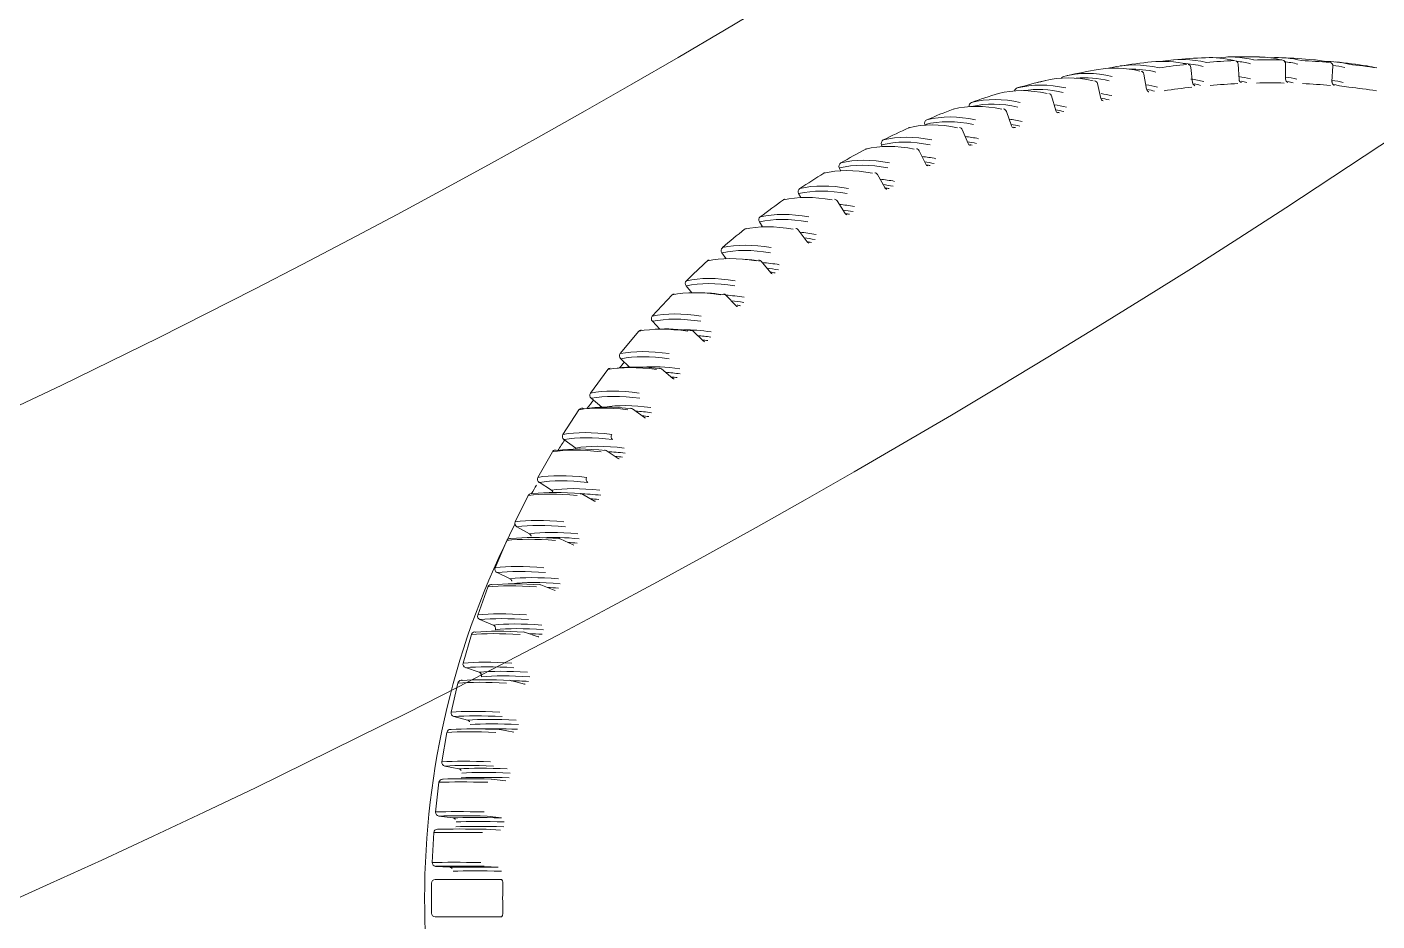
# Model space of a CAD drawing. Header units: millimetres. Extents: x 886808 to 1650903, y -1008069 to 230892.
# Drawn here: x 938754.29 to 938790.56, y -345840.83 to -345816.81 of the extents above; entities that cross this region are included whole.
import ezdxf

# ---------------------------------------------------------------- set-up
doc = ezdxf.new("R2010")
doc.units = ezdxf.units.MM
doc.layers.add('hatch', color=250, linetype='Continuous', lineweight=0)
doc.layers.add('I-FURN', color=252, linetype='Continuous', lineweight=5)

# ---------------------------------------------------------------- blocks, each defined once
blk = doc.blocks.new('A$C26DD556D')
at = {"layer": 'hatch', "transparency": 33554636}
for p, q in [((5676.482, 24367.185), (5676.435, 24367.594)), ((5677.728, 24367.276), (5677.705, 24367.687)), ((5678.978, 24367.286), (5678.978, 24367.698)), ((5680.225, 24367.216), (5680.248, 24367.627)), ((5674.016, 24366.765), (5673.923, 24367.165)), ((5675.243, 24367.015), (5675.173, 24367.42)), ((5672.805, 24366.437), (5672.69, 24366.83)), ((5671.615, 24366.032), (5671.478, 24366.416)), ((5669.287, 24366.066), (5669.294, 24366.046)), ((5670.45, 24365.551), (5670.291, 24365.926)), ((5668.122, 24365.52), (5668.143, 24365.471)), ((5669.315, 24364.996), (5669.135, 24365.36)), ((5666.99, 24364.9), (5667.028, 24364.823)), ((5668.213, 24364.369), (5668.013, 24364.721)), ((5665.896, 24364.209), (5665.956, 24364.103)), ((5667.148, 24363.673), (5666.929, 24364.011)), ((5664.843, 24363.448), (5664.929, 24363.315)), ((5666.125, 24362.91), (5665.887, 24363.233)), ((5663.835, 24362.621), (5663.953, 24362.46)), ((5665.147, 24362.082), (5664.892, 24362.389)), ((5662.876, 24361.731), (5663.032, 24361.543)), ((5662.501, 24361.485), (5661.967, 24360.916)), ((5664.218, 24361.193), (5663.946, 24361.483)), ((5661.969, 24360.781), (5662.167, 24360.57)), ((5661.609, 24360.511), (5661.108, 24359.909)), ((5663.341, 24360.246), (5663.053, 24360.518)), ((5660.773, 24359.482), (5660.307, 24358.849)), ((5661.117, 24359.774), (5661.358, 24359.547)), ((5662.519, 24359.245), (5662.216, 24359.498)), ((5659.997, 24358.4), (5659.568, 24357.739)), ((5660.325, 24358.714), (5660.616, 24358.471)), ((5661.756, 24358.193), (5661.439, 24358.425)), ((5659.594, 24357.606), (5659.91, 24357.373)), ((5661.053, 24357.093), (5660.724, 24357.305)), ((5659.284, 24357.271), (5658.893, 24356.584)), ((5658.927, 24356.452), (5659.256, 24356.24)), ((5658.636, 24356.099), (5658.285, 24355.387)), ((5660.414, 24355.95), (5660.074, 24356.14)), ((5658.327, 24355.257), (5658.667, 24355.067)), ((5658.056, 24354.887), (5657.746, 24354.154)), ((5659.841, 24354.769), (5659.491, 24354.936)), ((5659.864, 24354.763), (5659.841, 24354.769)), ((5657.796, 24354.026), (5658.146, 24353.859)), ((5659.336, 24353.552), (5658.977, 24353.697)), ((5657.546, 24353.64), (5657.279, 24352.888)), ((5659.356, 24353.548), (5659.336, 24353.554)), ((5657.336, 24352.764), (5657.695, 24352.619)), ((5657.108, 24352.362), (5656.883, 24351.595)), ((5658.9, 24352.306), (5658.534, 24352.427)), ((5656.948, 24351.474), (5657.314, 24351.352)), ((5658.537, 24351.034), (5658.165, 24351.131)), ((5656.743, 24351.059), (5656.562, 24350.279)), ((5656.635, 24350.161), (5657.006, 24350.063)), ((5656.452, 24349.734), (5656.316, 24348.944)), ((5658.246, 24349.74), (5657.869, 24349.814)), ((5656.396, 24348.831), (5656.772, 24348.757)), ((5656.237, 24348.394), (5656.146, 24347.596)), ((5658.029, 24348.431), (5657.649, 24348.48)), ((5656.233, 24347.487), (5656.613, 24347.438)), ((5657.886, 24347.11), (5657.505, 24347.134)), ((5657.913, 24347.438), (5657.534, 24347.487)), ((5656.099, 24347.042), (5656.054, 24346.24)), ((5656.147, 24346.136), (5656.528, 24346.111)), ((5657.828, 24346.111), (5657.447, 24346.136)), ((5656.038, 24345.683), (5656.038, 24344.88)), ((5656.138, 24345.782), (5657.437, 24345.782)), ((5657.437, 24345.782), (5657.911, 24345.782)), ((5657.437, 24344.782), (5656.138, 24344.782)), ((5657.911, 24344.782), (5657.437, 24344.782))]:
    blk.add_line(p, q, dxfattribs=at)
for radius in [250.5, 238.5]:
    blk.add_circle((5542.703, 24574.047), radius, dxfattribs=at)
for centre, radius, start, end in [((5677.852, 24345.282), 22.6, 92.5993, 94.7669), ((5677.852, 24345.282), 22.6, 88.916, 91.084), ((5677.852, 24345.282), 22.6, 85.2331, 87.4007), ((5677.852, 24345.282), 22.6, 99.9535, 102.1169), ((5674.29, 24367.486), 0.1, 104.2045, 115.678), ((5677.852, 24345.282), 22.6, 96.2797, 98.4456), ((5675.074, 24367.403), 0.1, 9.7708, 76.8328), ((5676.336, 24367.582), 0.1, 6.5093, 76.5422), ((5677.605, 24367.681), 0.1, 3.2532, 76.2909), ((5678.505, 24347.915), 19.885, 88.9121, 91.0879), ((5678.878, 24367.698), 0.1, 0, 76.0812), ((5680.149, 24367.633), 0.1, 0, 75.9153), ((5680.149, 24367.633), 0.1, 356.7468, 0), ((5677.852, 24345.282), 22.6, 81.5544, 83.7203), ((5677.852, 24345.282), 22.6, 103.6174, 104.2941), ((5673.035, 24367.258), 0.1, 104.2757, 148.2039), ((5673.826, 24367.142), 0.1, 13.0405, 77.1605), ((5676.571, 24367.19), 0.0877, 182.9064, 252.0582), ((5677.823, 24367.28), 0.0944, 182.5438, 250.2851), ((5678.567, 24347.843), 19.339, 88.8914, 91.1086), ((5679.071, 24367.282), 0.0923, 177.3178, 250.7997), ((5680.937, 24369.693), 2.639, 258.7819, 264.321), ((5671.294, 24366.802), 0.1, 104.2633, 107.2701), ((5671.796, 24366.951), 0.1, 105.7765, 170.4291), ((5672.594, 24366.802), 0.1, 16.3211, 77.5231), ((5674.1, 24366.779), 0.0844, 189.4298, 253.352), ((5670.084, 24366.383), 0.1, 104.1751, 110.9076), ((5670.576, 24366.564), 0.1, 109.4207, 190.7367), ((5671.384, 24366.383), 0.1, 19.615, 77.9185), ((5672.887, 24366.456), 0.0829, 193.1529, 253.9485), ((5669.381, 24366.099), 0.1, 113.0477, 199.615), ((5671.694, 24366.056), 0.0823, 196.7925, 254.4776), ((5668.214, 24365.559), 0.1, 116.6552, 202.9245), ((5668.9, 24365.887), 0.1, 104.0293, 114.5269), ((5670.199, 24365.887), 0.1, 22.9245, 78.3448), ((5667.746, 24365.316), 0.1, 103.824, 118.1257), ((5669.045, 24365.316), 0.1, 26.252, 78.7999), ((5670.524, 24365.576), 0.0771, 198.4857, 255.9162), ((5667.08, 24364.944), 0.1, 120.241, 206.252), ((5669.383, 24365.021), 0.0713, 200.094, 257.7578), ((5666.626, 24364.672), 0.1, 103.5571, 121.7022), ((5667.926, 24364.672), 0.1, 29.5993, 79.2819), ((5665.983, 24364.258), 0.1, 123.8035, 209.5993), ((5665.545, 24363.957), 0.1, 103.2272, 125.2547), ((5666.845, 24363.957), 0.1, 32.9684, 79.789), ((5664.927, 24363.502), 0.1, 127.3413, 212.9684), ((5664.507, 24363.174), 0.1, 102.8329, 128.7821), ((5665.807, 24363.174), 0.1, 36.3606, 80.3195), ((5663.915, 24362.68), 0.1, 130.8536, 216.3606), ((5666.18, 24362.94), 0.0609, 208.4726, 261.1303), ((5663.515, 24362.326), 0.1, 102.3733, 132.2838), ((5664.815, 24362.326), 0.1, 39.7772, 80.8715), ((5665.195, 24362.108), 0.0521, 208.4423, 265.0071), ((5662.952, 24361.795), 0.1, 134.3398, 219.7772), ((5662.573, 24361.415), 0.1, 101.8478, 135.7594), ((5663.873, 24361.415), 0.1, 43.2192, 81.4434), ((5662.042, 24360.849), 0.1, 137.8, 223.2192), ((5664.262, 24361.223), 0.0518, 214.0513, 265.86), ((5661.684, 24360.446), 0.1, 101.2565, 139.2089), ((5662.984, 24360.446), 0.1, 46.687, 82.0336), ((5661.186, 24359.847), 0.1, 141.2344, 226.687), ((5660.852, 24359.421), 0.1, 100.6, 142.633), ((5677.852, 24345.282), 22, 139.1218, 139.6478), ((5662.152, 24359.421), 0.1, 50.181, 82.6404), ((5660.389, 24358.791), 0.1, 144.6437, 230.181), ((5660.08, 24358.345), 0.1, 99.8794, 146.0323), ((5677.852, 24345.282), 22, 142.5423, 143.2634), ((5661.38, 24358.345), 0.1, 53.7009, 83.2624), ((5661.788, 24358.223), 0.0424, 221.9886, 268.0604), ((5659.653, 24357.686), 0.1, 148.029, 233.7009), ((5659.37, 24357.221), 0.1, 99.0969, 149.408), ((5677.852, 24345.282), 22, 145.984, 146.8624), ((5660.67, 24357.221), 0.1, 57.2461, 83.8981), ((5661.08, 24357.119), 0.0362, 223.3409, 271.3378), ((5658.981, 24356.536), 0.1, 151.3914, 237.2461), ((5677.852, 24345.282), 22, 149.7054, 150.3861), ((5658.725, 24356.053), 0.1, 98.2553, 152.7616), ((5660.025, 24356.053), 0.1, 60.8156, 84.5459), ((5677.852, 24345.282), 22, 152.8385, 207.1615), ((5658.376, 24355.345), 0.1, 154.7327, 240.8156), ((5658.148, 24354.846), 0.1, 97.358, 156.0947), ((5659.447, 24354.846), 0.1, 64.408, 85.2045), ((5657.839, 24354.117), 0.1, 158.0546, 244.408), ((5657.64, 24353.604), 0.1, 96.4098, 159.4093), ((5658.94, 24353.604), 0.1, 68.0215, 85.8724), ((5657.373, 24352.856), 0.1, 161.3593, 248.0215), ((5657.203, 24352.332), 0.1, 95.4159, 162.7076), ((5658.503, 24352.332), 0.1, 71.6539, 86.5482), ((5656.98, 24351.569), 0.1, 164.649, 251.6539), ((5656.84, 24351.034), 0.1, 94.3824, 165.9919), ((5658.139, 24351.034), 0.1, 75.3026, 87.2307), ((5656.66, 24350.258), 0.1, 167.9261, 255.3026), ((5656.551, 24349.716), 0.1, 93.3163, 169.2645), ((5657.85, 24349.716), 0.1, 78.9648, 87.9184), ((5656.415, 24348.929), 0.1, 171.1932, 258.9648), ((5656.337, 24348.381), 0.1, 92.2251, 172.5282), ((5657.636, 24348.381), 0.1, 82.6373, 88.6101), ((5656.246, 24347.586), 0.1, 174.4528, 262.6373), ((5656.199, 24347.034), 0.1, 91.1168, 175.7856), ((5657.499, 24347.034), 0.1, 86.3169, 89.3044), ((5656.153, 24346.236), 0.1, 177.7077, 266.3169), ((5656.138, 24345.682), 0.1, 90, 179.0393), ((5681.263, 24345.282), 23.315, 179.0169, 180.9831), ((5656.138, 24344.882), 0.1, 180.9607, 270)]:
    blk.add_arc(centre, radius, start, end, dxfattribs=at)
for centre, major_axis, ratio, start_param, end_param in [((5628.879, 24395.51), (0, -97), 0.939693, -1.493413, 0.368788), ((5628.879, 24395.51), (0, -96), 0.939693, -1.491646, 0.340832), ((5662.29, 24345.282), (0, -40.25), 0.939693, 3.341621, 6.083157), ((5677.475, 24345.257), (1.452, -22.55), 0.341396, 3.035062, 3.186787), ((5678.229, 24345.306), (1.452, -22.55), 0.341396, 3.035062, 3.135134), ((5677.474, 24345.282), (0, -22.596), 0.34202, 3.057034, 3.186714), ((5678.229, 24345.282), (0, -22.596), 0.34202, 3.057034, 3.135121), ((5677.475, 24345.306), (-1.452, -22.55), 0.341396, 3.079007, 3.186691), ((5678.229, 24345.257), (-1.452, -22.55), 0.341396, 3.079007, 3.135134), ((5677.48, 24345.209), (4.325, -22.179), 0.336418, 2.991521, 3.160638), ((5678.223, 24345.354), (4.325, -22.179), 0.336418, 2.991521, 3.135241), ((5674.29, 24367.486), (0.0245, -0.0969), 0.939817, 3.047084, 3.141593), ((5677.477, 24345.233), (2.896, -22.41), 0.339526, 3.01319, 3.182308), ((5677.385, 24345.221), (2.883, -22.311), 0.339526, 3.01319, 3.104917), ((5678.227, 24345.33), (2.896, -22.41), 0.339526, 3.01319, 3.135174), ((5678.505, 24345.282), (0, 22.519), 0.939693, 0.102988, 0.138673), ((5677.383, 24345.251), (1.445, -22.45), 0.341396, -3.248124, -3.179287), ((5678.505, 24345.282), (0, 22.519), 0.939693, 0.042573, 0.078258), ((5677.382, 24345.282), (0, -22.496), 0.34202, -3.226151, -3.177986), ((5677.383, 24345.312), (-1.445, -22.45), 0.341396, 3.079007, 3.126773), ((5678.505, 24345.282), (0, 22.519), 0.939693, 6.204928, 6.240613), ((5677.477, 24345.33), (-2.896, -22.41), 0.339526, 3.100878, 3.186719), ((5677.385, 24345.342), (-2.883, -22.311), 0.339526, 3.100878, 3.144535), ((5678.505, 24345.282), (0, 22.519), 0.939693, 6.144512, 6.180197), ((5678.227, 24345.233), (-2.896, -22.41), 0.339526, 3.100878, 3.135174), ((5677.199, 24345.282), (0, 22.519), 0.939693, 0.223819, 0.259503), ((5677.485, 24345.185), (-5.733, 21.857), 0.332082, 6.111742, 6.280859), ((5678.218, 24345.378), (-5.733, 21.857), 0.332082, 6.111742, 6.280859), ((5677.39, 24345.191), (4.306, -22.08), 0.336418, 2.991521, 3.106159), ((5677.385, 24345.221), (2.831, -21.91), 0.339526, -3.271547, -3.23008), ((5677.383, 24345.251), (1.419, -22.046), 0.341396, -3.249676, -3.203945), ((5677.292, 24345.246), (1.413, -21.946), 0.341396, -3.249676, -3.226869), ((5678.567, 24345.282), (0, 21.9), 0.939693, 0.042232, 0.078598), ((5677.382, 24345.282), (0, -22.092), 0.34202, -3.227704, -3.186868), ((5677.291, 24345.282), (0, -21.992), 0.34202, -3.227704, -3.207739), ((5677.383, 24345.312), (-1.419, -22.046), 0.341396, -3.205731, -3.165682), ((5677.292, 24345.318), (-1.413, -21.946), 0.341396, -3.205731, -3.186859), ((5678.567, 24345.282), (0, 21.9), 0.939693, 6.204587, 6.240953), ((5677.385, 24345.342), (-2.831, -21.91), 0.339526, 3.099325, 3.140161), ((5677.295, 24345.354), (-2.818, -21.811), 0.339526, -3.18386, -3.165703), ((5677.199, 24345.282), (0, 22.519), 0.939693, 0.284234, 0.319919), ((5677.491, 24345.162), (-7.112, 21.448), 0.326534, 6.090765, 6.259882), ((5678.212, 24345.401), (-7.112, 21.448), 0.326534, 6.090765, 6.259882), ((5671.294, 24366.802), (0.0246, -0.0969), 0.944929, 3.141593, 3.19116), ((5677.396, 24345.162), (-5.708, 21.76), 0.332082, 6.111742, 6.24922), ((5677.3, 24345.174), (4.21, -21.585), 0.336418, -3.293217, -3.264792), ((5677.39, 24345.191), (4.229, -21.683), 0.336418, -3.293217, -3.256667), ((5677.295, 24345.21), (2.818, -21.811), 0.339526, -3.271547, -3.246779), ((5678.567, 24345.282), (0, 21.9), 0.939693, 0.102648, 0.139013), ((5678.567, 24345.282), (0, 21.9), 0.939693, 6.144172, 6.180538), ((5677.199, 24345.282), (0, 22.519), 0.939693, 0.344649, 0.380334), ((5678.205, 24345.424), (-8.457, 20.954), 0.319794, 6.070271, 6.239388), ((5670.084, 24366.383), (0.0245, -0.097), 0.946578, 3.141593, 3.252815), ((5677.403, 24345.133), (-7.081, 21.353), 0.326534, 6.090765, 6.250926), ((5677.396, 24345.162), (-5.605, 21.369), 0.332082, -0.172995, -0.130219), ((5677.307, 24345.139), (-5.58, 21.272), 0.332082, -0.172995, -0.144051), ((5678.388, 24345.459), (-6.922, 20.874), 0.326534, -0.193973, -0.187339), ((5678.196, 24345.446), (-9.761, 20.38), 0.311888, 6.050345, 6.219462), ((5677.412, 24345.104), (-8.419, 20.862), 0.319794, 6.070271, 6.239388), ((5669.381, 24366.099), (0.0391, -0.092), 0.31758, 3.091834, 3.141593), ((5677.499, 24345.139), (-8.457, 20.954), 0.319794, 6.070271, 6.239388), ((5677.403, 24345.133), (-6.954, 20.969), 0.326534, -0.193973, -0.150258), ((5677.316, 24345.104), (-6.922, 20.874), 0.326534, -0.193973, -0.164373), ((5678.377, 24345.493), (-8.231, 20.394), 0.319794, -0.214467, -0.206613), ((5668.214, 24365.559), (0.0449, -0.0894), 0.309334, 3.072092, 3.141593), ((5677.199, 24345.282), (0, 22.519), 0.939693, 0.405064, 0.440749), ((5677.508, 24345.117), (-9.761, 20.38), 0.311888, 6.050345, 6.219462), ((5668.9, 24365.887), (0.0415, -0.091), 0.314343, 3.083677, 3.141593), ((5668.9, 24365.887), (0.0242, -0.097), 0.94819, 3.141593, 3.315425), ((5677.412, 24345.104), (-8.268, 20.486), 0.319794, -0.214467, -0.1696), ((5677.199, 24345.282), (0, 22.519), 0.939693, 0.465479, 0.501164), ((5667.746, 24365.316), (0.0471, -0.0882), 0.305631, 3.0642, 3.141593), ((5678.186, 24345.468), (-11.019, 19.728), 0.302844, -0.252118, -0.083001), ((5667.746, 24365.316), (0.0239, -0.0971), 0.949759, 3.141593, 3.379026), ((5677.423, 24345.076), (-9.718, 20.289), 0.311888, 6.050345, 6.219462), ((5677.327, 24345.07), (-8.231, 20.394), 0.319794, -0.214467, -0.184062), ((5678.364, 24345.527), (-9.5, 19.834), 0.311888, -0.234393, -0.225221), ((5677.436, 24345.049), (-10.97, 19.641), 0.302844, -0.252118, -0.083001), ((5667.08, 24364.944), (0.0504, -0.0864), 0.29996, 3.05302, 3.141593), ((5677.517, 24345.095), (-11.019, 19.728), 0.302844, -0.252118, -0.083001), ((5677.423, 24345.076), (-9.543, 19.924), 0.311888, -0.234393, -0.188135), ((5677.34, 24345.036), (-9.5, 19.834), 0.311888, -0.234393, -0.203017), ((5678.349, 24345.559), (-10.724, 19.2), 0.302844, -0.25367, -0.243125), ((5677.199, 24345.282), (0, 22.519), 0.939693, 0.525895, 0.56158), ((5666.626, 24364.672), (0.0526, -0.0851), 0.295805, 3.045423, 3.141593), ((5678.175, 24345.489), (-12.225, 19.004), 0.292694, -0.270675, -0.101558), ((5666.626, 24364.672), (0.0234, -0.0972), 0.951279, 3.141593, 3.443652), ((5677.436, 24345.049), (-10.772, 19.287), 0.302844, -0.25367, -0.205751), ((5677.45, 24345.023), (-12.171, 18.92), 0.292694, -0.270675, -0.101558), ((5665.983, 24364.258), (0.0556, -0.0831), 0.289491, 3.034689, 3.141593), ((5677.529, 24345.074), (-12.225, 19.004), 0.292694, -0.270675, -0.101558), ((5677.355, 24345.004), (-10.724, 19.2), 0.302844, -0.25367, -0.221134), ((5678.332, 24345.591), (-11.898, 18.495), 0.292694, -0.272227, -0.260471), ((5677.199, 24345.282), (0, 22.519), 0.939693, 0.58631, 0.621995), ((5665.545, 24363.957), (0.0577, -0.0817), 0.284899, 3.027414, 3.141593), ((5678.163, 24345.51), (-13.377, 18.211), 0.281477, -0.288444, -0.119327), ((5665.545, 24363.957), (0.0229, -0.0973), 0.952744, 3.141593, 3.509334), ((5677.45, 24345.023), (-11.952, 18.579), 0.292694, -0.272227, -0.222333), ((5677.465, 24344.998), (-13.318, 18.131), 0.281477, -0.288444, -0.119327), ((5664.927, 24363.502), (0.0607, -0.0795), 0.277966, 3.017164, 3.141593), ((5677.541, 24345.053), (-13.377, 18.211), 0.281477, -0.288444, -0.119327), ((5677.371, 24344.973), (-11.898, 18.495), 0.292694, -0.272227, -0.238313), ((5678.314, 24345.621), (-13.019, 17.724), 0.281477, -0.289997, -0.277146), ((5677.199, 24345.282), (0, 22.519), 0.939693, 0.646725, 0.68241), ((5664.507, 24363.174), (0.0626, -0.078), 0.272953, 3.010236, 3.141593), ((5678.149, 24345.529), (-14.47, 17.356), 0.269233, -0.305366, -0.136249), ((5664.507, 24363.174), (0.0222, -0.0975), 0.95415, 3.141593, 3.576094), ((5677.465, 24344.998), (-13.078, 17.805), 0.281477, -0.289997, -0.237761), ((5663.915, 24362.68), (0.0654, -0.0756), 0.265426, 3.000503, 3.141593), ((5677.555, 24345.034), (-14.47, 17.356), 0.269233, -0.305366, -0.136249), ((5677.39, 24344.942), (-13.019, 17.724), 0.281477, -0.289997, -0.254447), ((5678.294, 24345.65), (-14.083, 16.891), 0.269233, -0.306918, -0.292463), ((5677.199, 24345.282), (0, 22.519), 0.939693, 0.70714, 0.742825), ((5663.515, 24362.326), (0.0673, -0.074), 0.260011, 2.993945, 3.141593), ((5678.134, 24345.548), (-15.501, 16.442), 0.256006, -0.321386, -0.152269), ((5663.515, 24362.326), (0.0214, -0.0977), 0.95549, 3.141593, 3.643954), ((5677.482, 24344.973), (-14.406, 17.279), 0.269233, -0.305366, -0.136249), ((5678.203, 24345.613), (-15.432, 16.369), 0.256006, -0.321386, -0.26503), ((5677.482, 24344.973), (-14.147, 16.968), 0.269233, -0.306918, -0.251905), ((5677.41, 24344.913), (-14.083, 16.891), 0.269233, -0.306918, -0.26943), ((5678.272, 24345.678), (-15.086, 16.002), 0.256006, -0.322939, -0.307966), ((5677.5, 24344.95), (-15.432, 16.369), 0.256006, -0.321386, -0.152269), ((5677.569, 24345.015), (-15.501, 16.442), 0.256006, -0.321386, -0.152269), ((5662.573, 24361.415), (0.0716, -0.0698), 0.246121, 2.978588, 3.141593), ((5678.119, 24345.566), (-16.467, 15.474), 0.241845, -0.336458, -0.167341), ((5662.573, 24361.415), (0.0205, -0.0979), 0.956761, 3.141593, 3.712922), ((5678.184, 24345.635), (-16.394, 15.405), 0.241845, -0.336458, -0.248056), ((5677.5, 24344.95), (-15.155, 16.074), 0.256006, -0.322939, -0.264617), ((5677.432, 24344.886), (-15.086, 16.002), 0.256006, -0.322939, -0.283141), ((5677.585, 24344.997), (-16.467, 15.474), 0.241845, -0.336458, -0.167341), ((5678.249, 24345.704), (-16.026, 15.06), 0.241845, -0.33801, -0.327264), ((5678.102, 24345.582), (-17.366, 14.457), 0.226801, -0.350539, -0.181422), ((5677.52, 24344.928), (-16.394, 15.405), 0.241845, -0.336458, -0.167341), ((5678.163, 24345.656), (-17.289, 14.393), 0.226801, -0.350539, -0.230228), ((5677.52, 24344.928), (-16.099, 15.128), 0.241845, -0.33801, -0.247523), ((5661.684, 24360.446), (0.0195, -0.0981), 0.957957, 3.141593, 3.783002), ((5677.455, 24344.859), (-16.026, 15.06), 0.241845, -0.33801, -0.295445), ((5678.224, 24345.729), (-16.902, 14.071), 0.226801, -0.352092, -0.334643), ((5677.601, 24344.981), (-17.366, 14.457), 0.226801, -0.350539, -0.181422), ((5677.54, 24344.907), (-17.289, 14.393), 0.226801, -0.350539, -0.181422), ((5678.085, 24345.598), (-18.197, 13.397), 0.21093, -0.363595, -0.194478), ((5660.852, 24359.421), (0.0184, -0.0983), 0.959074, 3.141593, 3.854185), ((5678.142, 24345.675), (-18.116, 13.337), 0.21093, -0.363595, -0.211603), ((5677.54, 24344.907), (-16.978, 14.134), 0.226801, -0.352092, -0.22488), ((5677.48, 24344.835), (-16.902, 14.071), 0.226801, -0.352092, -0.306184), ((5678.198, 24345.752), (-17.71, 13.038), 0.21093, -0.365147, -0.346279), ((5677.619, 24344.965), (-18.197, 13.397), 0.21093, -0.363595, -0.194478), ((5677.562, 24344.888), (-18.116, 13.337), 0.21093, -0.363595, -0.194478), ((5678.066, 24345.612), (-18.958, 12.296), 0.19429, -0.375595, -0.206478), ((5660.08, 24358.345), (0.0172, -0.0985), 0.960108, 2.373435, 3.141593), ((5678.119, 24345.693), (-18.874, 12.242), 0.19429, -0.375595, -0.206478), ((5677.562, 24344.888), (-17.791, 13.097), 0.21093, -0.365147, -0.202605), ((5677.506, 24344.811), (-17.71, 13.038), 0.21093, -0.365147, -0.315152), ((5678.171, 24345.773), (-18.451, 11.967), 0.19429, -0.377147, -0.356548), ((5677.637, 24344.951), (-18.958, 12.296), 0.19429, -0.375595, -0.206478), ((5677.585, 24344.87), (-18.874, 12.242), 0.19429, -0.375595, -0.206478), ((5660.953, 24357.686), (-0.0117, -0.0993), 0.912562, 4.235081, 5.788099), ((5678.047, 24345.625), (-19.648, 11.161), 0.17694, -0.386513, -0.217396), ((5659.37, 24357.221), (0.0158, -0.0987), 0.961055, 2.446753, 3.141593), ((5678.095, 24345.709), (-19.561, 11.112), 0.17694, -0.386513, -0.217396), ((5677.585, 24344.87), (-18.534, 12.022), 0.19429, -0.377147, -0.204925), ((5677.533, 24344.79), (-18.451, 11.967), 0.19429, -0.377147, -0.322077), ((5678.142, 24345.793), (-19.122, 10.862), 0.17694, -0.388065, -0.365323), ((5677.656, 24344.938), (-19.648, 11.161), 0.17694, -0.386513, -0.217396), ((5660.281, 24356.536), (-0.0106, -0.0994), 0.911615, 4.285162, 5.838179), ((5677.609, 24344.854), (-19.561, 11.112), 0.17694, -0.386513, -0.217396), ((5677.609, 24344.854), (-19.209, 10.912), 0.17694, -0.388065, -0.215843), ((5678.027, 24345.637), (-20.266, 9.995), 0.158945, -0.396328, -0.227211), ((5658.725, 24356.053), (0.0144, -0.099), 0.961913, 2.521077, 3.141593), ((5678.07, 24345.724), (-20.176, 9.951), 0.158945, -0.396328, -0.227211), ((5677.561, 24344.77), (-19.122, 10.862), 0.17694, -0.388065, -0.321486), ((5678.113, 24345.81), (-19.724, 9.727), 0.158945, -0.39788, -0.372431), ((5677.676, 24344.926), (-20.266, 9.995), 0.158945, -0.396328, -0.227211), ((5677.633, 24344.839), (-20.176, 9.951), 0.158945, -0.396328, -0.227211), ((5677.633, 24344.839), (-19.813, 9.772), 0.158945, -0.39788, -0.225659), ((5678.007, 24345.648), (-20.812, 8.802), 0.140369, -0.405022, -0.235905), ((5658.148, 24354.846), (0.0128, -0.0992), 0.962677, 2.596345, 3.141593), ((5678.045, 24345.738), (-20.72, 8.763), 0.140369, -0.405022, -0.235905), ((5677.591, 24344.753), (-19.724, 9.727), 0.158945, -0.39788, -0.274215), ((5678.082, 24345.826), (-20.255, 8.566), 0.140369, -0.406575, -0.377614), ((5677.697, 24344.915), (-20.812, 8.802), 0.140369, -0.405022, -0.235905), ((5677.659, 24344.826), (-20.72, 8.763), 0.140369, -0.405022, -0.235905), ((5677.986, 24345.657), (-21.285, 7.586), 0.121282, -0.412582, -0.243465), ((5657.64, 24353.604), (0.0112, -0.0994), 0.963344, 2.672483, 3.141593), ((5678.018, 24345.749), (-21.191, 7.552), 0.121282, -0.412582, -0.243465), ((5677.659, 24344.826), (-20.347, 8.605), 0.140369, -0.406575, -0.234353), ((5677.621, 24344.737), (-20.255, 8.566), 0.140369, -0.406575, -0.234353), ((5678.051, 24345.84), (-20.716, 7.383), 0.121282, -0.414135, -0.380461), ((5677.718, 24344.906), (-21.285, 7.586), 0.121282, -0.412582, -0.243465), ((5677.685, 24344.814), (-21.191, 7.552), 0.121282, -0.412582, -0.243465), ((5677.685, 24344.814), (-20.81, 7.416), 0.121282, -0.414135, -0.241913), ((5657.663, 24352.525), (-0.0114, 0.0993), 0.963715, 4.267898, 5.811542), ((5677.964, 24345.665), (-21.686, 6.35), 0.101752, -0.418995, -0.249878), ((5657.203, 24352.332), (0.0094, -0.0996), 0.963913, 2.749399, 3.141593), ((5677.992, 24345.759), (-21.59, 6.322), 0.101752, -0.418995, -0.249878), ((5677.653, 24344.723), (-20.716, 7.383), 0.121282, -0.414135, -0.241913), ((5678.019, 24345.852), (-21.106, 6.18), 0.101752, -0.420548, -0.380241), ((5677.739, 24344.898), (-21.686, 6.35), 0.101752, -0.418995, -0.249878), ((5677.712, 24344.804), (-21.59, 6.322), 0.101752, -0.418995, -0.249878), ((5656.84, 24351.034), (0.0076, -0.0997), 0.964382, 2.826989, 3.141593), ((5677.964, 24345.767), (-21.916, 5.076), 0.081851, -0.424254, -0.255137), ((5677.712, 24344.804), (-21.202, 6.208), 0.101752, -0.420548, -0.248326), ((5657.288, 24351.257), (-0.0097, 0.0995), 0.964294, 4.345188, 5.888832), ((5677.685, 24344.711), (-21.106, 6.18), 0.101752, -0.420548, -0.248326), ((5677.986, 24345.862), (-21.425, 4.962), 0.081851, -0.425806, -0.372829), ((5677.942, 24345.672), (-22.014, 5.099), 0.081851, -0.424254, -0.255137), ((5677.761, 24344.891), (-22.014, 5.099), 0.081851, -0.424254, -0.255137), ((5677.739, 24344.796), (-21.916, 5.076), 0.081851, -0.424254, -0.255137), ((5677.739, 24344.796), (-21.522, 4.985), 0.081851, -0.425806, -0.253584), ((5677.92, 24345.677), (-22.269, 3.835), 0.061651, -0.42835, -0.259233), ((5656.551, 24349.716), (0.0058, -0.0998), 0.964748, 2.905137, 3.141593), ((5677.936, 24345.773), (-22.17, 3.818), 0.061651, -0.42835, -0.259233), ((5677.717, 24344.702), (-21.425, 4.962), 0.081851, -0.425806, -0.253584), ((5677.953, 24345.869), (-21.673, 3.732), 0.061651, -0.429902, -0.292365), ((5677.784, 24344.886), (-22.269, 3.835), 0.061651, -0.42835, -0.259233), ((5677.767, 24344.79), (-22.17, 3.818), 0.061651, -0.42835, -0.259233), ((5677.767, 24344.79), (-21.771, 3.749), 0.061651, -0.429902, -0.25768), ((5677.751, 24344.694), (-21.673, 3.732), 0.061651, -0.429902, -0.25768), ((5677.897, 24345.68), (-22.451, 2.562), 0.041226, -0.431279, -0.262162), ((5656.337, 24348.381), (0.0039, -0.0999), 0.965011, 2.983713, 3.141593), ((5677.908, 24345.778), (-22.351, 2.55), 0.041226, -0.431279, -0.262162), ((5677.919, 24345.875), (-21.85, 2.493), 0.041226, -0.432831, -0.26061), ((5677.806, 24344.883), (-22.451, 2.562), 0.041226, -0.431279, -0.262162), ((5677.795, 24344.785), (-22.351, 2.55), 0.041226, -0.431279, -0.262162), ((5656.199, 24347.034), (0.0019, -0.1), 0.965169, 3.062579, 3.141593), ((5677.88, 24345.781), (-22.46, 1.277), 0.020651, -0.433038, -0.263921), ((5677.795, 24344.785), (-21.949, 2.504), 0.041226, -0.432831, -0.26061), ((5677.886, 24345.878), (-21.956, 1.248), 0.020651, -0.43459, -0.262368), ((5677.784, 24344.689), (-21.85, 2.493), 0.041226, -0.432831, -0.26061), ((5657.499, 24347.034), (-0.0064, -0.0998), 0.341396, 3.141593, 3.163565), ((5677.875, 24345.683), (-22.56, 1.282), 0.020651, -0.433038, -0.263921), ((5677.829, 24344.881), (-22.56, 1.282), 0.020651, -0.433038, -0.263921), ((5656.153, 24346.236), (0.0064, 0.0998), 0.341396, 3.141593, 3.163565), ((5677.823, 24344.783), (-22.46, 1.277), 0.020651, -0.433038, -0.263921), ((5677.823, 24344.783), (-22.056, 1.254), 0.020651, -0.43459, -0.262368), ((5677.818, 24344.685), (-21.956, 1.248), 0.020651, -0.43459, -0.262368)]:
    blk.add_ellipse(centre, major_axis=major_axis, ratio=ratio, start_param=start_param, end_param=end_param, dxfattribs=at)
for points, knots in [([(5663.401, 24305.039), (5663.467, 24305.036), (5664.447, 24305.002), (5666.527, 24305.148), (5669.404, 24305.502), (5672.279, 24306.112), (5675.093, 24306.945), (5677.839, 24308.003), (5680.501, 24309.278), (5683.062, 24310.763), (5685.509, 24312.45), (5687.826, 24314.329), (5690.001, 24316.39), (5692.02, 24318.62), (5693.872, 24321.006), (5695.546, 24323.536), (5697.031, 24326.194), (5698.32, 24328.964), (5699.403, 24331.832), (5700.275, 24334.779), (5700.931, 24337.788), (5701.365, 24340.843), (5701.576, 24343.924), (5701.563, 24347.014), (5701.324, 24350.095), (5700.862, 24353.148), (5700.178, 24356.155), (5699.278, 24359.099), (5698.165, 24361.961), (5696.847, 24364.726), (5695.331, 24367.376), (5693.627, 24369.895), (5691.744, 24372.27), (5689.694, 24374.485), (5687.488, 24376.527), (5685.141, 24378.385), (5682.667, 24380.048), (5680.079, 24381.505), (5677.394, 24382.749), (5674.628, 24383.773), (5671.792, 24384.572), (5668.929, 24385.133), (5666.252, 24385.455), (5664.71, 24385.488), (5663.962, 24385.501)], [0, 0, 0, 0, 0.001512, 0.025872, 0.050229, 0.074587, 0.098951, 0.123326, 0.147716, 0.172125, 0.196556, 0.221012, 0.245492, 0.269997, 0.294529, 0.319084, 0.343662, 0.368262, 0.39288, 0.417516, 0.442166, 0.466828, 0.491501, 0.51618, 0.540864, 0.56555, 0.590235, 0.614916, 0.63959, 0.664254, 0.688907, 0.713543, 0.738162, 0.762759, 0.787333, 0.811882, 0.836405, 0.8609, 0.885368, 0.90981, 0.934229, 0.958627, 0.983008, 1, 1, 1, 1]), ([(5680.288, 24367.118), (5680.289, 24367.118), (5680.29, 24367.118), (5680.287, 24367.119), (5680.279, 24367.122), (5680.265, 24367.13), (5680.247, 24367.146), (5680.231, 24367.172), (5680.223, 24367.198), (5680.226, 24367.212), (5680.226, 24367.216)], [0, 0, 0, 0, 0.070466, 0.164288, 0.24392, 0.344721, 0.516218, 0.715358, 0.939732, 1, 1, 1, 1]), ([(5675.304, 24366.942), (5675.304, 24366.942), (5675.302, 24366.943), (5675.293, 24366.946), (5675.276, 24366.956), (5675.256, 24366.977), (5675.244, 24367), (5675.244, 24367.013), (5675.244, 24367.015)], [0, 0, 0, 0, 0.077045, 0.223441, 0.408419, 0.664864, 0.953271, 1, 1, 1, 1]), ([(5668.264, 24364.33), (5668.263, 24364.33), (5668.258, 24364.331), (5668.238, 24364.34), (5668.22, 24364.355), (5668.215, 24364.367), (5668.214, 24364.37)], [0, 0, 0, 0, 0.107851, 0.456827, 0.898998, 1, 1, 1, 1]), ([(5667.197, 24363.639), (5667.195, 24363.639), (5667.19, 24363.64), (5667.168, 24363.649), (5667.156, 24363.664), (5667.148, 24363.673)], [0, 0, 0, 0, 0.127681, 0.523315, 1, 1, 1, 1]), ([(5659.256, 24356.239), (5659.258, 24356.238), (5659.269, 24356.233), (5659.285, 24356.213), (5659.295, 24356.189), (5659.296, 24356.175), (5659.296, 24356.171), (5659.296, 24356.171), (5659.296, 24356.171)], [0, 0, 0, 0, 0.0212863, 0.157178, 0.2646468, 0.3469163, 0.4142022, 0.43326, 0.43326, 0.43326, 0.43326]), ([(5658.666, 24355.066), (5658.674, 24355.062), (5658.689, 24355.054), (5658.704, 24355.032), (5658.71, 24355.012), (5658.711, 24355.004), (5658.711, 24355.002), (5658.711, 24355.002)], [0, 0, 0, 0, 0.0896091, 0.2198741, 0.3241792, 0.4010339, 0.4520838, 0.4520838, 0.4520838, 0.4520838]), ([(5658.146, 24353.858), (5658.157, 24353.852), (5658.174, 24353.842), (5658.188, 24353.818), (5658.192, 24353.803), (5658.193, 24353.799), (5658.193, 24353.798), (5658.193, 24353.798)], [0, 0, 0, 0, 0.1335682, 0.2480863, 0.328351, 0.3969496, 0.4220838, 0.4220838, 0.4220838, 0.4220838]), ([(5657.694, 24352.618), (5657.697, 24352.617), (5657.71, 24352.615), (5657.728, 24352.597), (5657.741, 24352.577), (5657.744, 24352.565), (5657.744, 24352.563), (5657.744, 24352.563)], [0, 0, 0, 0, 0.0256861, 0.1638894, 0.2728227, 0.3489459, 0.4165433, 0.4165433, 0.4165433, 0.4165433]), ([(5657.314, 24351.35), (5657.319, 24351.349), (5657.335, 24351.346), (5657.354, 24351.327), (5657.364, 24351.309), (5657.366, 24351.301), (5657.367, 24351.3), (5657.367, 24351.3)], [0, 0, 0, 0, 0.0630824, 0.1923296, 0.2956587, 0.3744344, 0.4101216, 0.4101216, 0.4101216, 0.4101216]), ([(5657.006, 24350.062), (5657.015, 24350.059), (5657.032, 24350.055), (5657.051, 24350.037), (5657.06, 24350.021), (5657.061, 24350.016), (5657.061, 24350.016), (5657.061, 24350.016)], [0, 0, 0, 0, 0.09659, 0.2177899, 0.307142, 0.3826693, 0.4047775, 0.4047775, 0.4047775, 0.4047775]), ([(5656.774, 24348.756), (5656.785, 24348.753), (5656.803, 24348.748), (5656.821, 24348.73), (5656.829, 24348.717), (5656.83, 24348.714), (5656.83, 24348.714), (5656.83, 24348.714)], [0, 0, 0, 0, 0.1174763, 0.2327166, 0.3161199, 0.3890154, 0.3942768, 0.3942768, 0.3942768, 0.3942768]), ([(5656.613, 24347.438), (5656.625, 24347.435), (5656.645, 24347.43), (5656.664, 24347.413), (5656.672, 24347.401), (5656.673, 24347.399), (5656.673, 24347.399)], [0, 0, 0, 0, 0.1356032, 0.2461967, 0.3271391, 0.3951638, 0.3951638, 0.3951638, 0.3951638]), ([(5656.528, 24346.11), (5656.531, 24346.111), (5656.543, 24346.112), (5656.566, 24346.101), (5656.584, 24346.087), (5656.59, 24346.077), (5656.59, 24346.076), (5656.59, 24346.076)], [0, 0, 0, 0, 0.0239158, 0.1561624, 0.2608931, 0.3380646, 0.390137, 0.390137, 0.390137, 0.390137]), ([(5657.952, 24344.882), (5657.952, 24344.87), (5657.951, 24344.859), (5657.95, 24344.849), (5657.948, 24344.838), (5657.946, 24344.828), (5657.943, 24344.819)], [0, 0, 0, 0, 0.2138507, 0.2138507, 0.2138507, 0.4276936, 0.4276936, 0.4276936, 0.4276936])]:
    blk.add_open_spline(points, degree=3, knots=knots, dxfattribs=at)
for points in [[(5663.378, 24360.228), (5663.372, 24360.227), (5663.359, 24360.233), (5663.341, 24360.247)], [(5662.553, 24359.23), (5662.545, 24359.229), (5662.534, 24359.234), (5662.52, 24359.246)], [(5660.44, 24355.943), (5660.425, 24355.945), (5660.417, 24355.947), (5660.415, 24355.951)], [(5658.917, 24352.303), (5658.916, 24352.302), (5658.911, 24352.304), (5658.901, 24352.308)], [(5658.549, 24351.032), (5658.548, 24351.031), (5658.544, 24351.032), (5658.537, 24351.035)], [(5657.911, 24345.782), (5657.916, 24345.782), (5657.921, 24345.78), (5657.925, 24345.776)], [(5657.925, 24345.776), (5657.929, 24345.772), (5657.934, 24345.767), (5657.937, 24345.76)], [(5657.937, 24345.76), (5657.941, 24345.753), (5657.944, 24345.744), (5657.946, 24345.734)], [(5657.946, 24345.734), (5657.948, 24345.725), (5657.95, 24345.714), (5657.951, 24345.703)], [(5657.951, 24345.703), (5657.952, 24345.696), (5657.952, 24345.689), (5657.952, 24345.682)], [(5657.92, 24344.784), (5657.917, 24344.782), (5657.914, 24344.782), (5657.911, 24344.782)], [(5657.933, 24344.797), (5657.929, 24344.791), (5657.925, 24344.787), (5657.92, 24344.784)], [(5657.943, 24344.819), (5657.941, 24344.811), (5657.937, 24344.803), (5657.933, 24344.797)]]:
    blk.add_open_spline(points, degree=3, dxfattribs=at)

msp = doc.modelspace()

# ---------------------------------------------------------------- block references
at = {"layer": 'I-FURN', "transparency": 33554636}
msp.add_blockref('A$C26DD556D', (933109.122, -370185.497), dxfattribs=at)

doc.saveas('drawing.dxf')
